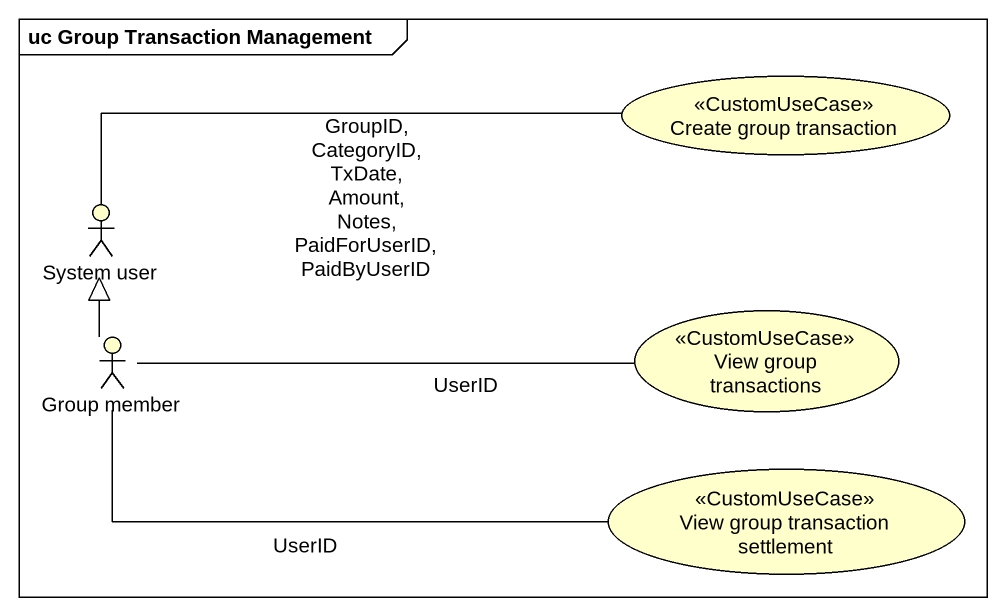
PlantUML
@startuml
mainframe uc Group Transaction Management
usecase "Create group transaction" as Create_group_transaction <<CustomUseCase>> #FFFFCC
actor "System user" as System_user #FFFFCC
actor "Group member" as Group_member #FFFFCC
usecase "View group transactions" as View_group_transactions <<CustomUseCase>> #FFFFCC
usecase "View group transaction settlement" as View_group_transaction <<CustomUseCase>> #FFFFCC
System_user -right- Create_group_transaction : GroupID, CategoryID, TxDate, Amount, Notes, PaidForUserID, PaidByUserID
Group_member -up-|> System_user
Group_member -right- View_group_transactions : UserID
Group_member -right- View_group_transaction : UserID
@enduml
